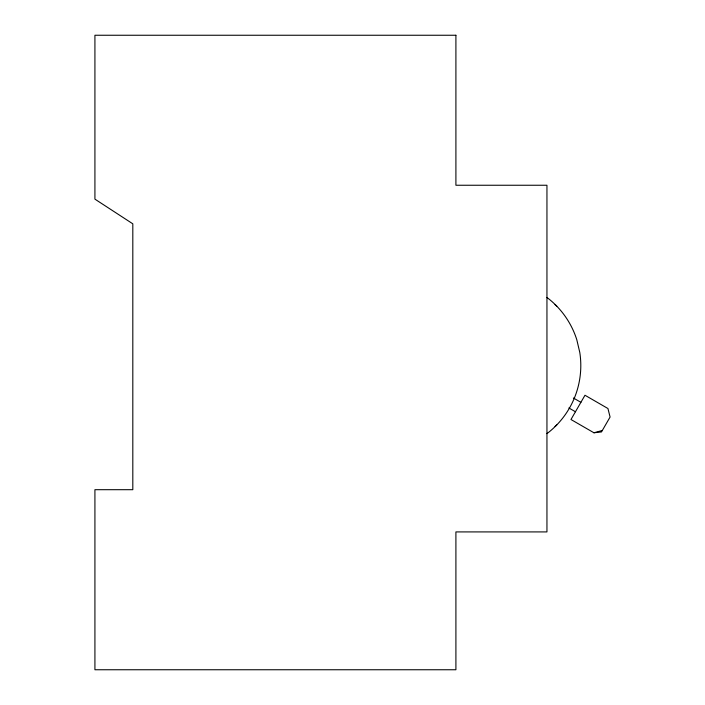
<?xml version="1.0" encoding="UTF-8"?>
<svg xmlns="http://www.w3.org/2000/svg" width="705" height="705" viewBox="0 0 705 705"><rect width="100%" height="100%" fill="white"/><g stroke="black" fill="none" stroke-linecap="round" stroke-linejoin="round"><path stroke-width="1.06" d="M555.047 426.463L556.765 424.939M593.936 432.773L601.471 431.954L610.081 417.043L607.939 408.512L584.983 395.249L570.971 419.51L593.936 432.773L602.343 430.455M573.385 397.99L580.894 402.326M568.873 407.966L575.447 411.764M555.047 304.639L556.765 306.164M546.948 433.637A85.402 85.402 0 0 0 579.792 352.465L576.787 339.695A85.402 85.402 0 0 0 546.948 297.457M455.906 35.25L94.919 35.25L94.919 199.136L132.813 223.82L132.813 489.693L94.919 489.693L94.919 669.75L455.906 669.75L455.906 531.914L546.948 531.914L546.948 185.248L455.906 185.248L455.906 35.25"/></g></svg>
